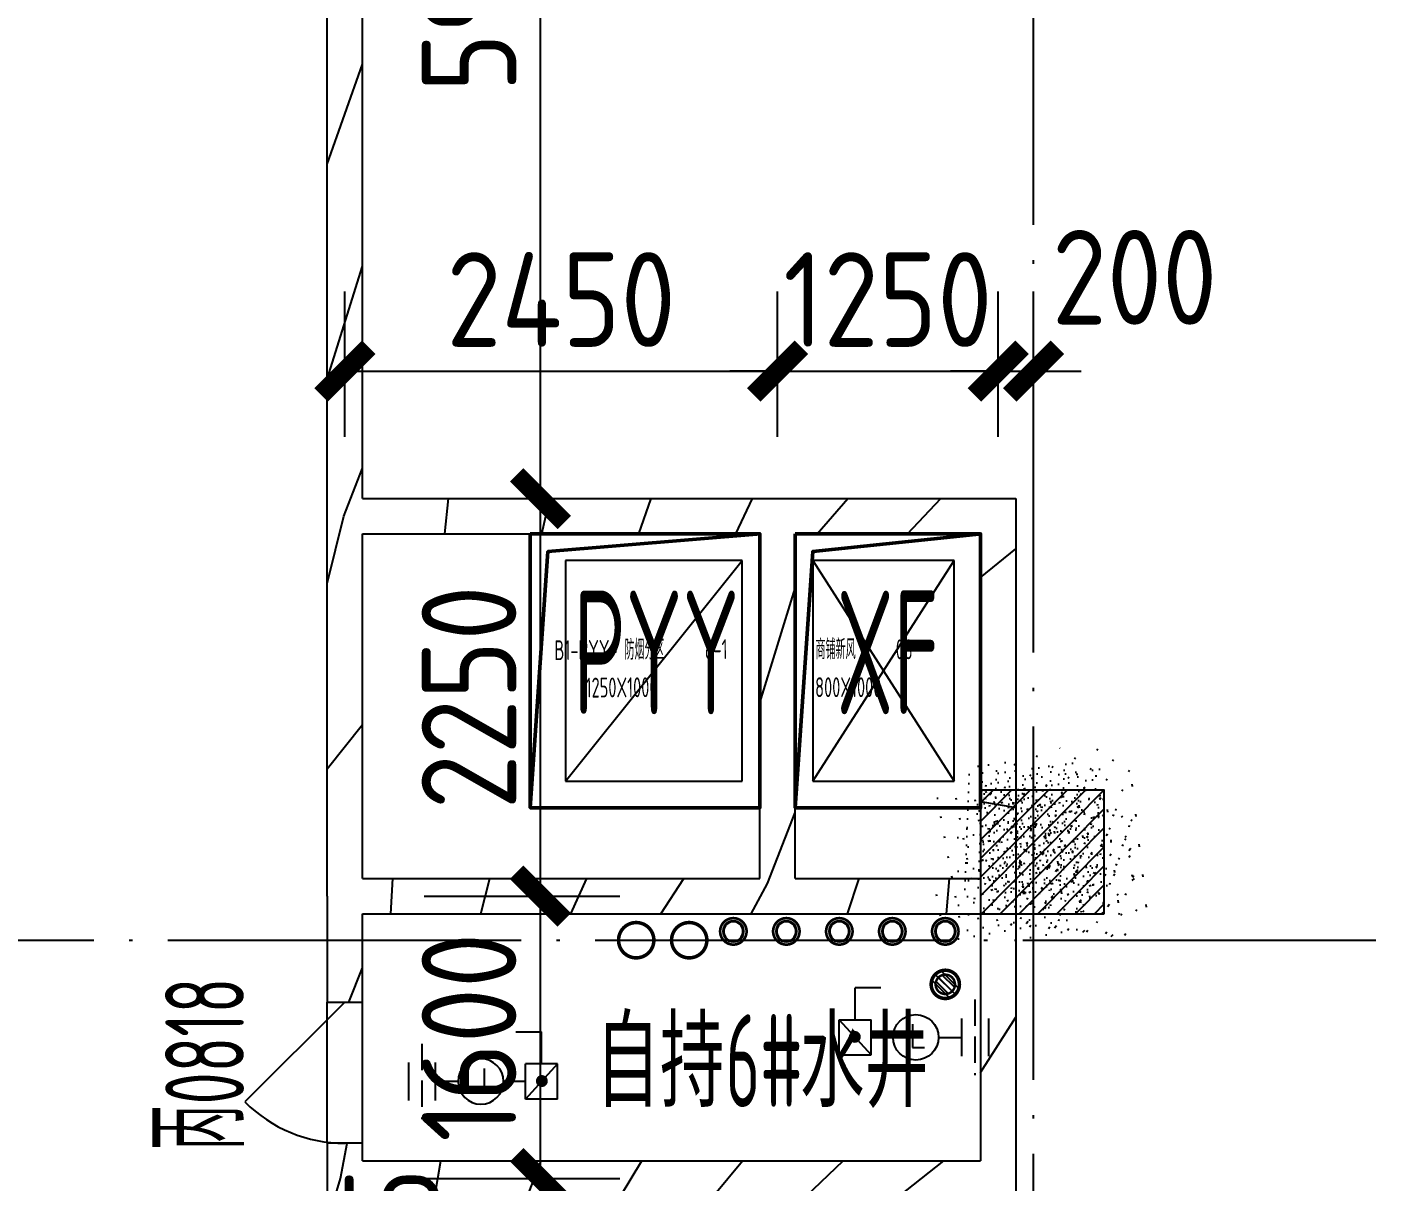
# Model space of a CAD drawing. Header units: inches. Extents: x 0 to 1813292486, y 0 to 3473589894.
# Drawn here: x 600645287 to 600652986, y 3473226050 to 3473232587 of the extents above; entities that cross this region are included whole.
import ezdxf
from ezdxf.enums import TextEntityAlignment as Align

# ---------------------------------------------------------------- set-up
doc = ezdxf.new("R2010")
doc.units = ezdxf.units.IN
doc.header["$LTSCALE"] = 1000
doc.header["$MEASUREMENT"] = 0
for name, pattern in [('AX-MALL-GIRD-200$0$DOTE', [2.4200000000000004, 2, -0.2, 0.02, -0.2]), ('PX-MALL-P02-LG$0$CONTINOUS', [0]), ('PX-MALL-P02-LG$0$DASH', [0.35, 0.25, -0.1]), ('PX-MALL-P02-LG$0$DASHED', [0.75, 0.5, -0.25])]:
    doc.linetypes.add(name, pattern=pattern)
for name, color, linetype in [('A-Anno-Note', 241, 'Continuous'), ('AX-MALL-DIM-P02$0$A-Anno-Dims', 3, 'Continuous'), ('AX-MALL-DIM-P02$0$A-Detl-Thin', 131, 'Continuous'), ('AX-MALL-GIRD-200$0$A-Grid', 222, 'AX-MALL-GIRD-200$0$DOTE'), ('AX-MALL-P02-200$0$A-Anno-Note', 241, 'Continuous'), ('AX-MALL-WALL-P02$0$A-Anno-Note', 241, 'Continuous'), ('AX-MALL-WALL-P02-QT$0$A-Accs', 181, 'Continuous'), ('AX-MALL-WALL-P02-QT$0$A-Anno-Dims', 3, 'Continuous'), ('AX-MALL-WALL-P02-QT$0$A-Detl-Thin', 131, 'Continuous'), ('AX-MALL-WALL-P02-QT$0$A-Wall', 2, 'Continuous'), ('AX-MALL-WALL-P02-QT$0$A-Wall-Patt', 13, 'Continuous'), ('AX-MALL-WALL-P02-QT$0$A-Wind', 4, 'Continuous'), ('AX-MALL-WORD-P02$0$A-Anno-Note', 241, 'Continuous'), ('AX-MALL-WORD-P02$0$A-Wind-Iden', 11, 'Continuous'), ('AX-MALL-ZTKD-P02$0$A-Anno-Note', 241, 'Continuous'), ('MX-MALL-P02-LG$0$M-AC-DUCT-FLG', 40, 'Continuous'), ('MX-MALL-P02-LG$0$M-AC-DUCT-PAD', 70, 'Continuous'), ('MX-MALL-P02-LG$0$M-VT-DUCT-EAD', 4, 'Continuous'), ('MX-MALL-P02-LG$0$M-VT-DUCT-FLG', 40, 'Continuous'), ('MX-MALL-P02-LG$0$M-VT-TEXT', 21, 'Continuous'), ('PX-MALL-P02-LG$0$P-Drain-Fldr', 4, 'Continuous'), ('PX-MALL-P02-LG$0$P-Drain-Fldr-ARCH', 161, 'Continuous'), ('PX-MALL-P02-LG$0$P-Drain-Fldr-W100', 4, 'Continuous'), ('PX-MALL-P02-LG$0$P-Drain-Fldr-W50', 4, 'Continuous'), ('PX-MALL-P02-LG$0$P-Hydt-Xz', 11, 'PX-MALL-P02-LG$0$Xz_LINE'), ('PX-MALL-P02-LG$0$P-Pipe-Risr', 7, 'Continuous'), ('PX-MALL-P02-LG$0$P-Pipe-Risr-Arch', 6, 'Continuous'), ('PX-MALL-P02-LG$0$P-Pipe-Risr-W100', 6, 'Continuous'), ('PX-MALL-P02-LG$0$P-Pipe-Risr-W50', 6, 'Continuous'), ('PX-MALL-P02-LG$0$P-Sprl-Anno', 150, 'Continuous'), ('PX-MALL-P02-LG$0$P-Sprl-Main', 140, 'PX-MALL-P02-LG$0$ZP_LINE'), ('PX-MALL-P02-LG$0$P-Sprl-Pipe', 151, 'Continuous'), ('PX-MALL-P02-LG$0$P-Stom-pipe', 4, 'PX-MALL-P02-LG$0$CONTINOUS'), ('PX-MALL-P02-LG$0$P-Wast-Pipe', 143, 'PX-MALL-P02-LG$0$DASHED'), ('PX-MALL-P02-LG$0$P-WatS', 3, 'Continuous'), ('PX-MALL-P02-LG$0$P-WatS-pipe', 61, 'Continuous'), ('PX-MALL-P02-LG$0$p-阀门', 61, 'Continuous'), ('PX-MALL-P02-LG$0$PUB_DIM', 3, 'Continuous'), ('PX-MALL-P02-LG$0$S-GJ', 8, 'Continuous'), ('SX-MALL-HOLE-R-2F$0$S-HOLE', 5, 'Continuous'), ('SX-MALL-WALL-R-BZ$0$S-COLU', 30, 'Continuous'), ('SX-MALL-WALL-R-BZ$0$S-PATT-WALL', 83, 'Continuous')]:
    doc.layers.add(name, color=color, linetype=linetype)
doc.styles.add('AX-MALL-DIM-P02$0$_TCH_DIM_T3', font='gbenor.shx')
doc.styles.add('AX-MALL-WALL-P02-QT$0$STANDARD', font='gbenor.shx', dxfattribs={"bigfont": 'gbcbig.shx'})
doc.styles.add('AX-MALL-WORD-P02$0$_TCH_WINDOW', font='gbenor.shx', dxfattribs={"bigfont": 'gbcbig.shx'})
doc.styles.add('AX-MALL-WORD-P02$0$STANDARD', font='gbenor.shx', dxfattribs={"bigfont": 'gbcbig.shx'})
doc.styles.add('MX-MALL-P02-LG$0$_THVAC_WIN', font='gbenor.shx', dxfattribs={"bigfont": 'gbcbig.shx'})
doc.styles.add('PX-MALL-P02-LG$0$jzfz', font='gbenor.shx', dxfattribs={"bigfont": 'gbcbig.shx'})
doc.styles.add('PX-MALL-P02-LG$0$Standard', font='gbenor.shx', dxfattribs={"bigfont": 'gbcbig.shx'})
doc.linetypes.add('PX-MALL-P02-LG$0$Xz_LINE', pattern='A,2,-0.2,["Xz",PX-MALL-P02-LG$0$Standard,S=0.15,R=0,X=-0.1,Y=-0.08],-0.2', length=2.4)
doc.linetypes.add('PX-MALL-P02-LG$0$ZP_LINE', pattern='A,2,-0.3,["ZP",PX-MALL-P02-LG$0$Standard,S=0.15,R=0,X=-0.15,Y=-0.08],-0.1', length=2.4)
doc.dimstyles.new('AX-MALL-DIM-P02$0$_TCH_ARCH&&180', dxfattribs={"dimtxt": 535.5, "dimasz": 270, "dimexe": 450, "dimexo": 450, "dimgap": 137.25, "dimtad": 1, "dimdec": 0, "dimzin": 0, "dimdsep": 46, "dimtxsty": 'AX-MALL-DIM-P02$0$_TCH_DIM_T3', "dimblk": 'AX-MALL-DIM-P02$0$_ArchTick', "dimcen": 0.09, "dimclrt": 7, "dimazin": 2, "dimtfac": 1, "dimtdec": 0, "dimtix": 1, "dimtmove": 2, "dimatfit": 3, "dimfxl": 500, "dimtolj": 1, "dimtzin": 0, "dimarcsym": 0})
pattern_1 = [(45, (0, 359.0227), (-353.55353201463, 353.55353201463), [])]

# ---------------------------------------------------------------- blocks, each defined once
blk = doc.blocks.new('AX-MALL-WORD-P02')
at = {"layer": 'AX-MALL-WORD-P02$0$A-Anno-Note', "style": 'AX-MALL-WORD-P02$0$STANDARD'}
for s, p in [('自持', (600452472.202071, 3473061424.639047)), ('水井', (600453556.6323752, 3473061020.656938))]:
    blk.add_text(s, height=506.3829787234042, rotation=339.5681613092015, dxfattribs=at).set_placement(p)
at = {"layer": 'AX-MALL-WORD-P02$0$A-Anno-Note', "style": 'AX-MALL-WORD-P02$0$STANDARD', "width": 0.6}
blk.add_text('6#', height=525, rotation=339.5681613092015, dxfattribs=at).set_placement((600453163.0553536, 3473061167.275927))
at = {"layer": 'AX-MALL-WORD-P02$0$A-Wind-Iden', "style": 'AX-MALL-WORD-P02$0$_TCH_WINDOW', "width": 0.7}
for s, height, p in [('0818', 446.25, (600450612.0252682, 3473062132.855625)), ('丙', 506.3829787234042, (600450521.948177, 3473061891.056976))]:
    blk.add_text(s, height=height, rotation=69.56816144878321, dxfattribs=at).set_placement(p)
blk = doc.blocks.new('AX-MALL-GIRD-200')
at = {"layer": 'AX-MALL-GIRD-200$0$A-Grid'}
for p, q in [((600223757.4145118, 3473147635.412487), (600581653.41861, 3473014308.649205)), ((600443023.064764, 3473028954.75598), (600481752.6037133, 3473132918.483062))]:
    blk.add_line(p, q, dxfattribs=at)
blk = doc.blocks.new('SX-MALL-WALL-R-BZ')
at = {"layer": 'SX-MALL-WALL-R-BZ$0$S-PATT-WALL'}
h = blk.add_hatch(dxfattribs=at)
h.set_pattern_fill('钢筋混凝土', color=256, scale=15, pattern_type=2)
h.set_pattern_definition([(24.56816130816271, (600578611.2237192, 3473080110.365553), (-31.18316059493327, 68.21004687955141), []), (29.56816130816269, (600578611.2237192, 3473080110.365553), (97.53445421719282, -46.37920051396389), [11.25, -123.75]), (334.5681613081628, (600578611.2237192, 3473080110.365553), (19.88439777927527, 112.9961142827297), [9, -99]), (80.01956130816268, (600578619.3515904, 3473080106.50062), (117.4189029658641, 66.61682168402376), [9.5610285, -105.1713168]), (25.75236130816271, (600578621.6965042, 3473080138.478197), (141.3476152528434, -79.15081592627133), [16.875, -185.625]), (76.20376130816268, (600578633.4754679, 3473080131.882288), (182.3878362876093, 87.98253897351975), [14.3415432, -157.75695]), (330.7523613081627, (600578621.6965042, 3473080138.478197), (182.3877676281842, 87.98268140648725), [13.49999999999997, -148.4999999999995]), (0.5681613081627113, (600578633.1346302, 3473080126.213644), (62.82047319493842, -87.84980448085341), [11.24999999999997, -123.7499999999997]), (305.5681613081627, (600578633.1346302, 3473080126.213644), (72.17288941707483, 89.18848104565322), [8.999999999999966, -98.99999999999973]), (51.01956130816269, (600578638.3696649, 3473080118.892823), (134.9933625472827, 1.338571315216136), [9.561028499999967, -105.1713167999997]), (17.06816130816274, (600578611.2237192, 3473080110.365553), (19.14085715648196, 46.15589493569758), [0.75, -97.8, 0.75, -100.5, 0.75, -99.375]), (347.0681613081627, (600578611.2237192, 3473080110.365553), (57.63084700165395, 41.66442755963357), [0.7499999999999979, -57.29999999999986, 0.7499999999999979, -95.54999999999973, 0.7499999999999979, -37.87499999999986]), (307.0681613081626, (600578579.8781208, 3473080122.042708), (73.85474000760384, -31.12342332406966), [0.75, -37.5, 0.75, -117, 0.75, -155.25]), (297.0681613081627, (600578565.8217986, 3473080127.2791), (87.21641676177077, -16.46683783357052), [0.75, -48.75, 0.75, -77.69999999999999, 0.75, -110.25])])
h.paths.add_polyline_path([(600455553.3716725, 3473061444.687166), (600455797.7366546, 3473062100.648869), (600455141.7749519, 3473062345.013851), (600454897.4099697, 3473061689.052148)])
at = {"layer": 'SX-MALL-WALL-R-BZ$0$S-COLU'}
blk.add_lwpolyline([(600455553.3716725, 3473061444.687166), (600455797.7366546, 3473062100.648869), (600455141.7749519, 3473062345.013851), (600454897.4099697, 3473061689.052148)], close=True, dxfattribs=at)
blk = doc.blocks.new('SX-MALL-WALL-R-2F~3F')
blk.add_blockref('SX-MALL-WALL-R-BZ', (-1.192092895507812e-06, -9.5367431640625e-07))
blk = doc.blocks.new('SX-MALL-WALL-2F~3F')
blk.add_blockref('SX-MALL-WALL-R-2F~3F', (0, 0))
blk = doc.blocks.new('MX-MALL-P02-LG')
at = {"layer": 'MX-MALL-P02-LG$0$M-AC-DUCT-FLG'}
for p, q in [((600454705.3618112, 3473063894.866424), (600455018.6662922, 3473062444.231975)), ((600454268.9957741, 3473062723.506239), (600455455.0323292, 3473063615.59216))]:
    blk.add_line(p, q, dxfattribs=at)
at = {"layer": 'MX-MALL-P02-LG$0$M-AC-DUCT-PAD'}
for p, q in [((600454705.3618112, 3473063894.866424), (600454268.9957741, 3473062723.506239)), ((600455455.0323292, 3473063615.59216), (600454705.3618112, 3473063894.866424)), ((600455018.6662922, 3473062444.231975), (600455455.0323292, 3473063615.59216)), ((600454268.9957741, 3473062723.506239), (600455018.6662922, 3473062444.231975))]:
    blk.add_line(p, q, dxfattribs=at)
at = {"layer": 'MX-MALL-P02-LG$0$M-VT-DUCT-EAD'}
for p, q in [((600453393.4382491, 3473064383.596445), (600452957.0722121, 3473063212.23626)), ((600454330.5263966, 3473064034.503615), (600453393.4382491, 3473064383.596445)), ((600453894.1603596, 3473062863.143431), (600454330.5263966, 3473064034.503615)), ((600452957.0722121, 3473063212.23626), (600453894.1603596, 3473062863.143431))]:
    blk.add_line(p, q, dxfattribs=at)
at = {"layer": 'MX-MALL-P02-LG$0$M-VT-DUCT-FLG'}
blk.add_line((600452957.0722121, 3473063212.23626), (600454330.5263966, 3473064034.503615), dxfattribs=at)
at = {"layer": 'MX-MALL-P02-LG$0$M-VT-TEXT', "style": 'MX-MALL-P02-LG$0$_THVAC_WIN', "width": 0.7}
for s, height, rotation, p in [('B1-PYY-', 112.6582278481007, 339.9243322691177, (600453137.0114071, 3473063876.836283, -17999.99999988449)), ('防烟分区', 112.6582278481007, 339.9243322691177, (600453509.8540643, 3473063740.574761, -17999.99999988449)), ('1250X1000', 112.6582278481007, 339.9243322691177, (600453229.1776142, 3473063616.35182, -17999.99999988449)), ('8-1', 112.6582278481007, 339.9243322691177, (600453935.9599583, 3473063584.847306, -17999.99999988449)), ('商铺新风', 112.6582278481012, 339.5681614603644, (600454524.5140078, 3473063365.312919, -14999.99999999999)), ('08', 112.6582278481012, 339.5681614603644, (600454949.6436181, 3473063206.939665, -14999.99999999999)), ('800X1000', 112.6582278481012, 339.5681614603644, (600454447.3567448, 3473063165.108631, -14999.99999999999))]:
    blk.add_text(s, height=height, rotation=rotation, dxfattribs=at).set_placement(p)
blk = doc.blocks.new('SX-MALL-HOLE-R-2F')
at = {"layer": 'SX-MALL-HOLE-R-2F$0$S-HOLE', "lineweight": 50, "elevation": 5999.999999999994}
for points in [[(600453258.384626, 3473064593.978444), (600454476.5994843, 3473064140.157664), (600453935.5055916, 3473062687.671027), (600452717.2907333, 3473063141.491806)], [(600454664.0170037, 3473064070.339137), (600455647.9595577, 3473063703.791666), (600455106.865665, 3473062251.305028), (600454122.923111, 3473062617.852499)]]:
    blk.add_lwpolyline(points, close=True, dxfattribs=at)
for points in [[(600452717.2907332, 3473063141.491806), (600453317.1841576, 3473064465.360346), (600454482.2551689, 3473064138.050756)], [(600454122.9231108, 3473062617.852499), (600454722.8165352, 3473063941.721039), (600455653.6152422, 3473063701.684758)]]:
    blk.add_lwpolyline(points, dxfattribs=at)
blk = doc.blocks.new('SX-MALL-NTKD-2F')
blk.add_blockref('SX-MALL-HOLE-R-2F', (0, 0))
blk = doc.blocks.new('AX-MALL-WALL-P02-QT$0$$DorLib2D$00000114')
at = {"color": 0}
blk.add_line((0.4999999999999964, 3.552713678800501e-15), (-0.2071067811864751, 0.7071067811864857), dxfattribs=at)
blk.add_arc((0.5000000000013856, -1.154631945610163e-12), 1.000000000001696, 135, 180, dxfattribs=at)
blk = doc.blocks.new('AX-MALL-WALL-P02-QT')
at = {"layer": 'AX-MALL-WALL-P02-QT$0$A-Wall-Patt'}
h = blk.add_hatch(dxfattribs=at)
h.set_pattern_fill('普通砖', color=256, scale=200, style=0)
h.set_pattern_definition(pattern_1)
h.paths.add_polyline_path([(600452340.5877848, 3473065042.598248), (600452437.969611, 3473065113.034206), (600455300.5308303, 3473072797.157009), (600455043.2946347, 3473072679.557946), (600452215.6426986, 3473065089.143958)])
h = blk.add_hatch(dxfattribs=at)
h.set_pattern_fill('普通砖', color=256, scale=200, style=0)
h.set_pattern_definition(pattern_1)
h.paths.add_polyline_path([(600451590.0381964, 3473063027.858732), (600451687.4200227, 3473063098.294691), (600452368.1510447, 3473064925.616577), (600452340.5877848, 3473065042.598248), (600452215.6426986, 3473065089.143958), (600451465.0931103, 3473063074.404442)])
h = blk.add_hatch(dxfattribs=at)
h.set_pattern_fill('普通砖', color=256, scale=200, style=0)
h.set_pattern_definition(pattern_1)
h.paths.add_polyline_path([(600452340.5877848, 3473065042.598248), (600452368.1510447, 3473064925.616577), (600454476.5993751, 3473064140.157706), (600454593.5810453, 3473064167.720966), (600454640.1267563, 3473064292.666052), (600452437.969611, 3473065113.034206)])
h = blk.add_hatch(dxfattribs=at)
h.set_pattern_fill('普通砖', color=256, scale=200, style=0)
h.set_pattern_definition(pattern_1)
h.paths.add_polyline_path([(600454593.5810453, 3473064167.720966), (600454664.0170044, 3473064070.339139), (600455647.9595585, 3473063703.791666), (600455905.1957543, 3473063821.390729), (600454640.1267563, 3473064292.666052)])
h = blk.add_hatch(dxfattribs=at)
h.set_pattern_fill('普通砖', color=256, scale=200, style=0)
h.set_pattern_definition(pattern_1)
h.paths.add_polyline_path([(600453866.3043123, 3473062215.453993), (600453983.2859825, 3473062243.017253), (600454664.0170044, 3473064070.339139), (600454593.5810453, 3473064167.720966), (600454476.5993751, 3473064140.157706), (600453795.8683532, 3473062312.835819)])
h = blk.add_hatch(dxfattribs=at)
h.set_pattern_fill('普通砖', color=256, scale=200, style=0)
h.set_pattern_definition(pattern_1)
h.paths.add_polyline_path([(600455905.1957543, 3473063821.390729), (600455647.9595585, 3473063703.791666), (600454967.2285368, 3473061876.469779), (600454994.7917968, 3473061759.48811), (600455119.7368832, 3473061712.942399)])
h = blk.add_hatch(dxfattribs=at)
h.set_pattern_fill('普通砖', color=256, scale=200, style=0)
h.set_pattern_definition(pattern_1)
h.paths.add_polyline_path([(600451465.0931103, 3473063074.404442), (600451255.6374115, 3473062512.151555), (600451443.0550407, 3473062442.332988), (600451617.6014564, 3473062910.877061), (600451590.0381964, 3473063027.858732)])
h = blk.add_hatch(dxfattribs=at)
h.set_pattern_fill('普通砖', color=256, scale=200, style=0)
h.set_pattern_definition(pattern_1)
h.paths.add_polyline_path([(600451590.0381964, 3473063027.858732), (600451617.6014564, 3473062910.877061), (600453819.7586014, 3473062090.508907), (600453866.3043123, 3473062215.453993), (600453795.8683532, 3473062312.835819), (600451687.4200227, 3473063098.294691)])
h = blk.add_hatch(dxfattribs=at)
h.set_pattern_fill('普通砖', color=256, scale=200, style=0)
h.set_pattern_definition(pattern_1)
h.paths.add_polyline_path([(600453866.3043123, 3473062215.453993), (600453819.7586014, 3473062090.508907), (600454897.4099705, 3473061689.05215), (600454994.7917968, 3473061759.48811), (600454967.2285368, 3473061876.469779), (600453983.2859825, 3473062243.017253)])
h = blk.add_hatch(dxfattribs=at)
h.set_pattern_fill('普通砖', color=256, scale=200, style=0)
h.set_pattern_definition(pattern_1)
h.paths.add_polyline_path([(600451128.8714924, 3473061598.953657), (600451163.7807752, 3473061692.66247), (600450976.363146, 3473061762.481037), (600450906.54458, 3473061575.063408), (600451031.4896661, 3473061528.517698)])
h = blk.add_hatch(dxfattribs=at)
h.set_pattern_fill('普通砖', color=256, scale=200, style=0)
h.set_pattern_definition(pattern_1)
h.paths.add_polyline_path([(600454994.7917968, 3473061759.48811), (600454897.4099705, 3473061689.05215), (600454408.6800064, 3473060377.128745), (600454436.2432666, 3473060260.147075), (600454561.188353, 3473060213.601365), (600455119.7368832, 3473061712.942399)])
h = blk.add_hatch(dxfattribs=at)
h.set_pattern_fill('普通砖', color=256, scale=200, style=0)
h.set_pattern_definition(pattern_1)
h.paths.add_polyline_path([(600451031.4896661, 3473061528.517698), (600451059.0529261, 3473061411.536027), (600454338.8614402, 3473060189.711116), (600454436.2432666, 3473060260.147076), (600454408.6800064, 3473060377.128745), (600451128.8714924, 3473061598.953657)])
h = blk.add_hatch(dxfattribs=at)
h.set_pattern_fill('普通砖', color=256, scale=200, style=0)
h.set_pattern_definition(pattern_1)
h.paths.add_polyline_path([(600450906.54458, 3473061575.063408), (600450601.0883512, 3473060755.111278), (600450788.5059805, 3473060685.292711), (600451059.0529261, 3473061411.536027), (600451031.4896661, 3473061528.517698)])
h = blk.add_hatch(dxfattribs=at)
h.set_pattern_fill('普通砖', color=256, scale=200, style=0)
h.set_pattern_definition(pattern_1)
h.paths.add_polyline_path([(600454436.2432665, 3473060260.147076), (600454338.8614402, 3473060189.711116), (600453518.4932853, 3473057987.553969), (600453546.0565454, 3473057870.572299), (600453671.0016316, 3473057824.026588), (600454561.188353, 3473060213.601365)])
at = {"layer": 'AX-MALL-WALL-P02-QT$0$A-Wall'}
for p, q in [((600452437.969611, 3473065113.034206), (600455300.5308303, 3473072797.157009)), ((600452215.6426986, 3473065089.143958), (600455043.2946347, 3473072679.557946)), ((600451465.0931103, 3473063074.404442), (600452215.6426986, 3473065089.143958)), ((600452437.969611, 3473065113.034206), (600454640.1267563, 3473064292.666052)), ((600451687.4200227, 3473063098.294691), (600452368.1510447, 3473064925.616577)), ((600452368.1510447, 3473064925.616577), (600454476.5993751, 3473064140.157706)), ((600454640.1267563, 3473064292.666052), (600455905.1957543, 3473063821.390729)), ((600453795.8683532, 3473062312.835819), (600454476.5993751, 3473064140.157706)), ((600453983.2859825, 3473062243.017253), (600454664.0170044, 3473064070.339139)), ((600454664.0170044, 3473064070.339139), (600455647.9595585, 3473063703.791666)), ((600455905.1957543, 3473063821.390729), (600455119.7368832, 3473061712.942399)), ((600455647.9595585, 3473063703.791666), (600454967.2285368, 3473061876.469779)), ((600451465.0931103, 3473063074.404442), (600451255.6374115, 3473062512.151555)), ((600451687.4200227, 3473063098.294691), (600453795.8683532, 3473062312.835819)), ((600451443.0550407, 3473062442.332988), (600451617.6014564, 3473062910.877061)), ((600451617.6014564, 3473062910.877061), (600453819.7586014, 3473062090.508907)), ((600451255.6374115, 3473062512.151555), (600451443.0550407, 3473062442.332988)), ((600453983.2859825, 3473062243.017253), (600454967.2285368, 3473061876.469779)), ((600453819.7586014, 3473062090.508907), (600454897.4099705, 3473061689.05215)), ((600450976.363146, 3473061762.481037), (600450906.54458, 3473061575.063408)), ((600451163.7807752, 3473061692.66247), (600450976.363146, 3473061762.481037)), ((600451128.8714924, 3473061598.953657), (600451163.7807752, 3473061692.66247)), ((600454897.4099705, 3473061689.05215), (600454408.6800064, 3473060377.128745)), ((600455119.7368832, 3473061712.942399), (600454561.188353, 3473060213.601365)), ((600451128.8714924, 3473061598.953657), (600454408.6800064, 3473060377.128745)), ((600450906.54458, 3473061575.063408), (600450601.0883512, 3473060755.111278)), ((600454561.188353, 3473060213.601365), (600453671.0016316, 3473057824.026588))]:
    blk.add_line(p, q, dxfattribs=at)
at = {"layer": 'AX-MALL-WALL-P02-QT$0$A-Wind'}
for p, q in [((600450976.3631461, 3473061762.481037), (600451255.6374114, 3473062512.151554)), ((600451163.7807753, 3473061692.662471), (600451443.0550406, 3473062442.332988))]:
    blk.add_line(p, q, dxfattribs=at)
at = {"layer": 'AX-MALL-WALL-P02-QT$0$A-Anno-Dims'}
blk.add_blockref('SX-MALL-NTKD-2F', (0, 0), dxfattribs=at)
at = {"layer": 'AX-MALL-WALL-P02-QT$0$A-Detl-Thin'}
for name in ['MX-MALL-P02-LG', 'SX-MALL-WALL-2F~3F']:
    blk.add_blockref(name, (0, 0), dxfattribs=at)
at = {"layer": 'AX-MALL-WALL-P02-QT$0$A-Wind'}
blk.add_blockref('AX-MALL-GIRD-200', (0, 0), dxfattribs=at)
at = {"layer": 'AX-MALL-WALL-P02-QT$0$A-Wind', "xscale": 800, "yscale": 800, "zscale": 200, "rotation": 69.56816130975686}
blk.add_blockref('AX-MALL-WALL-P02-QT$0$$DorLib2D$00000114', (600451209.7090933, 3473062102.407012), dxfattribs=at)
at = {"layer": 'AX-MALL-WALL-P02-QT$0$A-Accs', "style": 'AX-MALL-WALL-P02-QT$0$STANDARD', "width": 0.6}
for s, p in [('PYY', (600453131.5798984, 3473063552.088193, 2999.999999999999)), ('XF', (600454527.4747398, 3473063032.076405, 2999.999999999999))]:
    blk.add_text(s, height=699.9999999999998, rotation=339.5681613092246, dxfattribs=at).set_placement(p)
blk = doc.blocks.new('AX-MALL-WALL-P02')
at = {"layer": 'AX-MALL-WALL-P02$0$A-Anno-Note'}
blk.add_blockref('AX-MALL-WORD-P02', (0, 0), dxfattribs=at)
blk.add_blockref('AX-MALL-WALL-P02-QT', (0, 0), dxfattribs=at)
blk = doc.blocks.new('PX-MALL-P02-LG$0$P-Risr')
at = {"layer": 'PX-MALL-P02-LG$0$P-Pipe-Risr-W50'}
h = blk.add_hatch(color=0, dxfattribs=at)
edge = h.paths.add_edge_path()
edge.add_ellipse((0, 0), major_axis=(47.05795628796547, 47.05795628796547), ratio=0.9999999999999695, start_angle=225.0000000000009, end_angle=405.0000000000009, ccw=False)
edge.add_ellipse((0, 0), major_axis=(47.05795628796764, 47.05795628796764), ratio=0.9999999999998785, start_angle=133.9675974886221, end_angle=225.0000000000035, ccw=False)
edge.add_line((-66.53919663240958, 1.199087783927098), (-54.4367953546693, 1.199087783927098))
edge.add_ellipse((0, 0), major_axis=(-38.50196423560672, 38.50196423560672), ratio=0.9999999999999859, start_angle=43.73814098242129, end_angle=134.9999999999996)
edge.add_ellipse((0, 0), major_axis=(38.50196423561096, 38.50196423561096), ratio=0.9999999999998216, start_angle=225.0000000000051, end_angle=405.0000000000051)
edge.add_ellipse((0, 0), major_axis=(38.50196423560679, 38.50196423560679), ratio=0.9999999999999831, start_angle=45.00000000000048, end_angle=133.7381409824204)
edge.add_line((-54.43679535467527, 1.199087783927098), (-66.53919663241555, 1.199087783927098))
edge.add_ellipse((0, 0), major_axis=(-47.05795628796762, 47.05795628796762), ratio=0.9999999999998742, start_angle=-45.00000000000358, end_angle=43.967597488629224, ccw=False)
at = {"layer": 'PX-MALL-P02-LG$0$P-Pipe-Risr-Arch', "ltscale": 0.7}
blk.add_circle((0, 0), 59.29000000000001, dxfattribs=at)
at = {"layer": 'PX-MALL-P02-LG$0$P-Pipe-Risr-W100', "color": 0, "const_width": 15}
blk.add_lwpolyline([(-75, 0, 1), (75, 0, 1)], format="xyb", close=True, dxfattribs=at)
at = {"layer": 'PX-MALL-P02-LG$0$P-Pipe-Risr-W50'}
blk.add_circle((0, 0), 54.45000000000001, dxfattribs=at)
at = {"layer": 'PX-MALL-P02-LG$0$P-Pipe-Risr', "style": 'PX-MALL-P02-LG$0$jzfz', "width": 0.6, "flags": 1}
for tag, p in [('SYS-MARK', (0.3310501334344735, -45.65933377496549)), ('RANGE', (0.3337570973526454, -45.67887874227017))]:
    blk.add_attdef(tag, text='', height=0.015625, dxfattribs=at).set_placement(p, align=Align.MIDDLE)
blk = doc.blocks.new('PX-MALL-P02-LG$0$A$C5A9C1854')
at = {"layer": 'PX-MALL-P02-LG$0$P-Drain-Fldr-W50', "ltscale": 0.7}
for p, q in [((16.81565596797736, -52.36634142627008), (-52.36634142621187, 16.81565596791916)), ((38.89087296527578, -38.89087296521757), (-38.89087296527578, 38.89087296521757)), ((52.36634142632829, -16.81565596791916), (-16.81565596786095, 52.36634142627008))]:
    blk.add_line(p, q, dxfattribs=at)
at = {"layer": 'PX-MALL-P02-LG$0$P-Drain-Fldr-W50', "ltscale": 0.7, "const_width": 13.75}
blk.add_lwpolyline([(-54.99999999994179, 0, 1), (55.00000000005821, 0, 1)], format="xyb", close=True, dxfattribs=at)
blk = doc.blocks.new('PX-MALL-P02-LG$0$A$C7D2520B3')
at = {"layer": 'PX-MALL-P02-LG$0$P-Drain-Fldr', "ltscale": 0.7}
for p, q in [((78.54951213949244, -25.22348395187873), (-25.22348395179142, 78.54951213940512)), ((25.22348395196605, -78.54951213940512), (-78.54951213931781, 25.22348395187873)), ((58.33630944791366, -58.33630944788456), (-58.33630944791366, 58.33630944788456))]:
    blk.add_line(p, q, dxfattribs=at)
at = {"layer": 'PX-MALL-P02-LG$0$P-Drain-Fldr', "ltscale": 0.7, "const_width": 20}
blk.add_lwpolyline([(5.820766091346741e-11, -80, 1), (5.820766091346741e-11, 80, 1)], format="xyb", close=True, dxfattribs=at)
blk = doc.blocks.new('PX-MALL-P02-LG$0$A$C2257314B')
at = {"layer": 'PX-MALL-P02-LG$0$P-Drain-Fldr-ARCH', "ltscale": 0.7}
for p, q in [((16.81565596797736, -52.36634142627008), (-52.36634142621187, 16.81565596791916)), ((38.89087296527578, -38.89087296521757), (-38.89087296527578, 38.89087296521757)), ((52.36634142632829, -16.81565596791916), (-16.81565596786095, 52.36634142627008))]:
    blk.add_line(p, q, dxfattribs=at)
for start, end in [(0, 180), (180, 0)]:
    blk.add_arc((5.820766091346741e-11, -1.77635683940025e-15), 55, start, end, dxfattribs=at)
blk = doc.blocks.new('PX-MALL-P02-LG$0$P-Drain-Fldr')
blk.add_blockref('PX-MALL-P02-LG$0$A$C2257314B', (0, 0))
at = {"layer": 'PX-MALL-P02-LG$0$P-Drain-Fldr-W100'}
blk.add_blockref('PX-MALL-P02-LG$0$A$C7D2520B3', (0, 0), dxfattribs=at)
at = {"layer": 'PX-MALL-P02-LG$0$P-Drain-Fldr-W50'}
blk.add_blockref('PX-MALL-P02-LG$0$A$C5A9C1854', (0, 0), dxfattribs=at)
blk = doc.blocks.new('PX-MALL-P02-LG$0$gb-slzsq')
at = {"linetype": 'Continuous'}
for p, q in [((-25.92897034189082, 103.3586355632433), (-25.91524431816651, -79.67964445479447)), ((-25.91524431816651, -79.67964445479447), (67.79176270062453, -79.67261737497756))]:
    blk.add_line(p, q, dxfattribs=at)
blk.add_circle((0, 0), 180, dxfattribs=at)
blk = doc.blocks.new('PX-MALL-P02-LG$0$A$C573B230E')
at = {"ltscale": 0.7}
for p, q in [((-75.23320203775074, 387.9711374800263), (124.7667979622493, 387.9711374800263)), ((124.7667979621256, 137.9711374800263), (124.7667979622493, 387.9711374800263)), ((249.5335959242584, 137.9711374800245), (-7.275957614183426e-12, -137.971137479979)), ((249.5335959242584, 137.9711374800245), (0, 137.9711374800263)), ((-7.275957614183426e-12, -137.971137479979), (0, 137.9711374800263)), ((249.5335959242657, -137.971137479979), (249.5335959242584, 137.9711374800245)), ((249.5335959242657, -137.971137479979), (-7.275957614183426e-12, -137.971137479979))]:
    blk.add_line(p, q, dxfattribs=at)
at = {"ltscale": 0.7, "const_width": 46.54269288080815}
blk.add_lwpolyline([(128.0441803465365, 26.73703426584143, 1), (128.0441803465292, -19.80565861495961, 1)], format="xyb", close=True, dxfattribs=at)
blk = doc.blocks.new('PX-MALL-P02-LG$0$A$C7B375D87')
at = {"layer": 'PX-MALL-P02-LG$0$P-Sprl-Main'}
for p, q in [((212.1035579238669, 0.004582626643241383), (358.0505296758201, 0.01042504722136073)), ((660.4505295878917, 0.01646593959594611), (813.1948151011311, 0.02258046424685745))]:
    blk.add_line(p, q, dxfattribs=at)
at = {"layer": 'PX-MALL-P02-LG$0$PUB_DIM', "linetype": 'PX-MALL-P02-LG$0$DASH', "ltscale": 0.7}
blk.add_line((902.7935677767673, 251.0224261982657), (902.8064108404797, -250.977265251975), dxfattribs=at)
at = {"layer": 'PX-MALL-P02-LG$0$S-GJ'}
for p, q in [((813.1899823079002, 125.7669458962482), (813.1980567343126, -125.7217850314846)), ((992.4025260080234, 125.771411617563), (992.4095191829838, -125.7173193371127))]:
    blk.add_line(p, q, dxfattribs=at)
at = {"layer": 'PX-MALL-P02-LG$0$P-Sprl-Anno', "ltscale": 0.7, "xscale": 0.8399999999674037, "yscale": 0.8399999999674037, "zscale": 0.8399999999674037}
blk.add_blockref('PX-MALL-P02-LG$0$gb-slzsq', (509.2505296627642, 0.01189833212265512), dxfattribs=at)
at = {"layer": 'PX-MALL-P02-LG$0$p-阀门', "ltscale": 0.7, "extrusion": (0, 0, -1), "xscale": 0.8499999996513343, "yscale": 0.8499999996513343, "zscale": -0.8499999996407981, "rotation": 359.9987617923064}
blk.add_blockref('PX-MALL-P02-LG$0$A$C573B230E', (-212.1035563964688, 0.004583727437420748), dxfattribs=at)
blk = doc.blocks.new('PX-MALL-P02-LG$0$20220509195141')
at = {"layer": 'PX-MALL-P02-LG$0$P-Stom-pipe', "ltscale": 0.7, "const_width": 20}
blk.add_lwpolyline([(-140.3634262084961, -72.80864715576172, 1), (-283.853928565979, 66.5128356218338, 1)], format="xyb", close=True, dxfattribs=at)
blk = doc.blocks.new('PX-MALL-P02-LG$0$A$C3A6D0A61')
at = {"layer": 'PX-MALL-P02-LG$0$P-Stom-pipe'}
blk.add_blockref('PX-MALL-P02-LG$0$20220509195141', (424.217351436615, 6.295813858509064), dxfattribs=at)
blk = doc.blocks.new('PX-MALL-P02-LG')
at = {"layer": 'PX-MALL-P02-LG$0$P-Drain-Fldr', "xscale": -1, "rotation": 69.56816148807512}
blk.add_blockref('PX-MALL-P02-LG$0$P-Drain-Fldr', (600454570.3551363, 3473061384.034936), dxfattribs=at)
at = {"layer": 'PX-MALL-P02-LG$0$P-Hydt-Xz', "rotation": 23.7178967193095}
for p in [(600452824.7970626, 3473062141.020716), (600453105.9235064, 3473062036.292868)]:
    blk.add_blockref('PX-MALL-P02-LG$0$A$C3A6D0A61', p, dxfattribs=at)
at = {"layer": 'PX-MALL-P02-LG$0$P-Sprl-Pipe', "ltscale": 0.7, "xscale": -1.000000000000001, "rotation": 159.5681613098035}
for p in [(600453550.5771292, 3473062084.072895), (600453831.7035736, 3473061979.345046), (600454112.8300176, 3473061874.617197)]:
    blk.add_blockref('PX-MALL-P02-LG$0$P-Risr', p, dxfattribs=at)
at = {"layer": 'PX-MALL-P02-LG$0$P-Wast-Pipe', "ltscale": 0.7, "xscale": -1.000000000000001, "rotation": 159.5681613098035}
blk.add_blockref('PX-MALL-P02-LG$0$P-Risr', (600454675.0829083, 3473061665.1615), dxfattribs=at)
at = {"layer": 'PX-MALL-P02-LG$0$P-WatS'}
for p, xscale, yscale, zscale, rotation in [((600452320.0557851, 3473061635.413054), -0.8502552494747232, 0.8502552494747232, 0.850255249474723, 339.5693994066402), ((600453903.3743182, 3473061312.364307), 0.8502552494747231, 0.8502552494747231, 0.8502552494747231, 339.5669232570841)]:
    blk.add_blockref('PX-MALL-P02-LG$0$A$C7B375D87', p, dxfattribs=dict(at, xscale=xscale, yscale=yscale, zscale=zscale, rotation=rotation))
at = {"layer": 'PX-MALL-P02-LG$0$P-WatS-pipe', "ltscale": 0.7, "xscale": -1.000000000000001, "rotation": 159.5681613098035}
blk.add_blockref('PX-MALL-P02-LG$0$P-Risr', (600454393.9564633, 3473061769.889348), dxfattribs=at)
blk = doc.blocks.new('AX-MALL-ZTKD-P02')
at = {"layer": 'AX-MALL-ZTKD-P02$0$A-Anno-Note'}
blk.add_blockref('AX-MALL-GIRD-200', (0, 0), dxfattribs=at)
blk = doc.blocks.new('AX-MALL-DIM-P02$0$_ArchTick')
at = {"color": 0, "linetype": 'ByBlock', "const_width": 0.4}
blk.add_lwpolyline([(-0.5, -0.5), (0.5, 0.5)], dxfattribs=at)
blk = doc.blocks.new('*D844')
at = {"layer": 'AX-MALL-DIM-P02$0$A-Anno-Dims', "color": 0, "lineweight": -2, "transparency": 16777216}
for p, q in [((600451421.94306, 3473061383.062352), (600452460.2935379, 3473060996.246331)), ((600451733.1476431, 3473060333.385974), (600452038.6038718, 3473061153.338105)), ((600451116.4868314, 3473060563.110221), (600452154.8373091, 3473060176.2942))]:
    blk.add_line(p, q, dxfattribs=at)
at = {"layer": 'AX-MALL-DIM-P02$0$A-Anno-Dims', "color": 0, "lineweight": -2, "transparency": 16777216, "xscale": 270, "yscale": 270, "zscale": 270}
for p, rotation in [((600452038.6038718, 3473061153.338105), 69.56816131953734), ((600451733.1476431, 3473060333.385974), 249.5681613195374)]:
    blk.add_blockref('AX-MALL-DIM-P02$0$_ArchTick', p, dxfattribs=dict(at, rotation=rotation))
at = {"layer": 'AX-MALL-DIM-P02$0$A-Anno-Dims', "color": 7, "transparency": 16777216, "insert": (600451097.3160816, 3473061037.123657), "char_height": 535.5, "attachment_point": 5, "rotation": 69.56816131953732, "style": 'AX-MALL-DIM-P02$0$_TCH_DIM_T3'}
blk.add_mtext('\\A1;875', dxfattribs=at)
blk = doc.blocks.new('*D845')
at = {"layer": 'AX-MALL-DIM-P02$0$A-Anno-Dims', "color": 0, "lineweight": -2, "transparency": 16777216}
for p, q in [((600451980.4915898, 3473062882.403386), (600453018.8420675, 3473062495.587365)), ((600452038.6038717, 3473061153.338105), (600452597.1524013, 3473062652.679139)), ((600451421.94306, 3473061383.062352), (600452460.2935379, 3473060996.246331))]:
    blk.add_line(p, q, dxfattribs=at)
at = {"layer": 'AX-MALL-DIM-P02$0$A-Anno-Dims', "color": 0, "lineweight": -2, "transparency": 16777216, "xscale": 270, "yscale": 270, "zscale": 270}
for p, rotation in [((600452597.1524013, 3473062652.679139), 69.56816132379747), ((600452038.6038717, 3473061153.338105), 249.5681613237975)]:
    blk.add_blockref('AX-MALL-DIM-P02$0$_ArchTick', p, dxfattribs=dict(at, rotation=rotation))
at = {"layer": 'AX-MALL-DIM-P02$0$A-Anno-Dims', "color": 7, "transparency": 16777216, "insert": (600451938.3574364, 3473062044.391219), "char_height": 535.5, "attachment_point": 5, "rotation": 69.56816132379747, "style": 'AX-MALL-DIM-P02$0$_TCH_DIM_T3'}
blk.add_mtext('\\A1;1600', dxfattribs=at)
blk = doc.blocks.new('*D846')
at = {"layer": 'AX-MALL-DIM-P02$0$A-Anno-Dims', "color": 0, "lineweight": -2, "transparency": 16777216}
for p, q in [((600452765.9504607, 3473064990.851716), (600453804.3009385, 3473064604.035695)), ((600452597.1524014, 3473062652.679139), (600453382.6112723, 3473064761.127469)), ((600451980.4915898, 3473062882.403386), (600453018.8420676, 3473062495.587365))]:
    blk.add_line(p, q, dxfattribs=at)
at = {"layer": 'AX-MALL-DIM-P02$0$A-Anno-Dims', "color": 0, "lineweight": -2, "transparency": 16777216, "xscale": 270, "yscale": 270, "zscale": 270}
for p, rotation in [((600453382.6112723, 3473064761.127469), 69.56816132161266), ((600452597.1524014, 3473062652.679139), 249.5681613216126)]:
    blk.add_blockref('AX-MALL-DIM-P02$0$_ArchTick', p, dxfattribs=dict(at, rotation=rotation))
at = {"layer": 'AX-MALL-DIM-P02$0$A-Anno-Dims', "color": 7, "transparency": 16777216, "insert": (600452610.3611377, 3473063848.285901), "char_height": 535.5, "attachment_point": 5, "rotation": 69.56816132161265, "style": 'AX-MALL-DIM-P02$0$_TCH_DIM_T3'}
blk.add_mtext('\\A1;2250', dxfattribs=at)
blk = doc.blocks.new('*D847')
at = {"layer": 'AX-MALL-DIM-P02$0$A-Anno-Dims', "color": 0, "lineweight": -2, "transparency": 16777216}
for p, q in [((600454825.598166, 3473070519.671781), (600455863.9486439, 3473070132.85576)), ((600453382.6112721, 3473064761.127468), (600455442.2589779, 3473070289.947534)), ((600452765.9504602, 3473064990.851715), (600453804.3009381, 3473064604.035693))]:
    blk.add_line(p, q, dxfattribs=at)
at = {"layer": 'AX-MALL-DIM-P02$0$A-Anno-Dims', "color": 0, "lineweight": -2, "transparency": 16777216, "xscale": 270, "yscale": 270, "zscale": 270}
for p, rotation in [((600455442.2589779, 3473070289.947534), 69.56816132175052), ((600453382.6112721, 3473064761.127468), 249.5681613217506)]:
    blk.add_blockref('AX-MALL-DIM-P02$0$_ArchTick', p, dxfattribs=dict(at, rotation=rotation))
at = {"layer": 'AX-MALL-DIM-P02$0$A-Anno-Dims', "color": 7, "transparency": 16777216, "insert": (600454032.914425, 3473067666.920098), "char_height": 535.5, "attachment_point": 5, "rotation": 69.56816132175052, "style": 'AX-MALL-DIM-P02$0$_TCH_DIM_T3'}
blk.add_mtext('\\A1;5900', dxfattribs=at)
blk = doc.blocks.new('*D848')
at = {"layer": 'AX-MALL-DIM-P02$0$A-Anno-Dims', "color": 0, "lineweight": -2, "transparency": 16777216}
for p, q in [((600452466.4432875, 3473065475.924341), (600452753.5399038, 3473066246.592804)), ((600452596.4481293, 3473065824.903138), (600454892.3140888, 3473064969.6257)), ((600454762.3092473, 3473064620.646904), (600455049.4058633, 3473065391.315366))]:
    blk.add_line(p, q, dxfattribs=at)
at = {"layer": 'AX-MALL-DIM-P02$0$A-Anno-Dims', "color": 0, "lineweight": -2, "transparency": 16777216, "xscale": 270, "yscale": 270, "zscale": 270}
for p, rotation in [((600452596.4481293, 3473065824.903138), 159.5681613062635), ((600454892.3140888, 3473064969.6257), 339.5681613062635)]:
    blk.add_blockref('AX-MALL-DIM-P02$0$_ArchTick', p, dxfattribs=dict(at, rotation=rotation))
at = {"layer": 'AX-MALL-DIM-P02$0$A-Anno-Dims', "color": 7, "transparency": 16777216, "insert": (600453885.763706, 3473065776.785118), "char_height": 535.5, "attachment_point": 5, "rotation": 339.5681613062635, "style": 'AX-MALL-DIM-P02$0$_TCH_DIM_T3'}
blk.add_mtext('\\A1;2450', dxfattribs=at)
blk = doc.blocks.new('*D849')
at = {"layer": 'AX-MALL-DIM-P02$0$A-Anno-Dims', "color": 0, "lineweight": -2, "transparency": 16777216}
for p, q in [((600454762.309247, 3473064620.646904), (600455049.405863, 3473065391.315367)), ((600454892.3140888, 3473064969.6257), (600454639.3002892, 3473065063.880765)), ((600454892.3140888, 3473064969.6257), (600456063.674273, 3473064533.259661)), ((600455933.6694312, 3473064184.280864), (600456220.7660472, 3473064954.949327)), ((600456063.674273, 3473064533.259661), (600456316.6880727, 3473064439.004596))]:
    blk.add_line(p, q, dxfattribs=at)
at = {"layer": 'AX-MALL-DIM-P02$0$A-Anno-Dims', "color": 0, "lineweight": -2, "transparency": 16777216, "xscale": 270, "yscale": 270, "zscale": 270}
for p, rotation in [((600454892.3140888, 3473064969.6257), 339.5681613144054), ((600456063.674273, 3473064533.259661), 159.5681613144054)]:
    blk.add_blockref('AX-MALL-DIM-P02$0$_ArchTick', p, dxfattribs=dict(at, rotation=rotation))
at = {"layer": 'AX-MALL-DIM-P02$0$A-Anno-Dims', "color": 7, "transparency": 16777216, "insert": (600455619.3767779, 3473065130.96338), "char_height": 535.5, "attachment_point": 5, "rotation": 339.5681613144054, "style": 'AX-MALL-DIM-P02$0$_TCH_DIM_T3'}
blk.add_mtext('\\A1;1250', dxfattribs=at)
blk = doc.blocks.new('*D850')
at = {"layer": 'AX-MALL-DIM-P02$0$A-Anno-Dims', "color": 0, "lineweight": -2, "transparency": 16777216}
for p, q in [((600455933.6694311, 3473064184.280864), (600456220.7660474, 3473064954.949327)), ((600456121.0870591, 3473064114.462297), (600456408.1836756, 3473064885.13076)), ((600456063.6742729, 3473064533.25966), (600455810.6604733, 3473064627.514725)), ((600456063.6742729, 3473064533.25966), (600456251.0919012, 3473064463.441094)), ((600456251.0919012, 3473064463.441094), (600456504.1057007, 3473064369.186029))]:
    blk.add_line(p, q, dxfattribs=at)
at = {"layer": 'AX-MALL-DIM-P02$0$A-Anno-Dims', "color": 0, "lineweight": -2, "transparency": 16777216, "xscale": 270, "yscale": 270, "zscale": 270}
for p, rotation in [((600456063.6742729, 3473064533.25966), 339.5681612986256), ((600456251.0919012, 3473064463.441094), 159.5681612986257)]:
    blk.add_blockref('AX-MALL-DIM-P02$0$_ArchTick', p, dxfattribs=dict(at, rotation=rotation))
at = {"layer": 'AX-MALL-DIM-P02$0$A-Anno-Dims', "color": 7, "transparency": 16777216, "insert": (600456972.4277602, 3473064761.371255), "char_height": 535.5, "attachment_point": 5, "rotation": 339.5681612986257, "style": 'AX-MALL-DIM-P02$0$_TCH_DIM_T3'}
blk.add_mtext('\\A1;200', dxfattribs=at)
blk = doc.blocks.new('AX-MALL-DIM-P02')
at = {"layer": 'AX-MALL-DIM-P02$0$A-Detl-Thin'}
blk.add_blockref('AX-MALL-ZTKD-P02', (-2.384185791015625e-06, 9.5367431640625e-07), dxfattribs=at)
at = {"layer": 'AX-MALL-DIM-P02$0$A-Anno-Dims'}
for p1, p2, distance, picture, middle in [((600452344.2607942, 3473065147.94349), (600454403.9084997, 3473070676.763556), -1108.0606257484662, '*D847', (600454032.914425, 3473067666.920098)), ((600452309.3515133, 3473065054.234675), (600454605.2174727, 3473064198.957237), 822.4076527013058, '*D848', (600453885.763706, 3473065776.785118)), ((600454605.2174728, 3473064198.957237), (600455776.577657, 3473063762.591197), 822.4076535533677, '*D849', (600455619.3767779, 3473065130.96338)), ((600451558.8019235, 3473063039.49516), (600452344.2607942, 3473065147.94349), -1108.0606254155457, '*D846', (600452610.3611377, 3473063848.285901)), ((600451000.2533938, 3473061540.154126), (600451558.8019235, 3473063039.49516), -1108.0606250804165, '*D845', (600451938.3574364, 3473062044.391219))]:
    dim = blk.add_aligned_dim(p1=p1, p2=p2, distance=distance, dimstyle='AX-MALL-DIM-P02$0$_TCH_ARCH&&180', dxfattribs=at)
    dim.commit()
    dim.dimension.update_dxf_attribs({"geometry": picture, "text_midpoint": middle})
for base, p1, p2, angle, picture, middle in [((600456251.0919012, 3473064463.441094), (600455776.5776569, 3473063762.591197), (600455963.9952848, 3473063692.772632), 339.56816155464526, '*D850', (600456972.4277602, 3473064761.371255)), ((600452038.6038718, 3473061153.338105), (600450694.7971652, 3473060720.201995), (600451000.2533938, 3473061540.154126), 69.56816131953732, '*D844', (600451097.3160816, 3473061037.123657))]:
    dim = blk.add_linear_dim(base=base, p1=p1, p2=p2, angle=angle, dimstyle='AX-MALL-DIM-P02$0$_TCH_ARCH&&180', dxfattribs=at)
    dim.commit()
    dim.dimension.update_dxf_attribs({"geometry": picture, "text_midpoint": middle, "dimtype": 129})
blk = doc.blocks.new('AX-MALL-P02-200')
at = {"layer": 'AX-MALL-P02-200$0$A-Anno-Note'}
blk.add_blockref('AX-MALL-WALL-P02', (0, 0), dxfattribs=at)
for name in ['AX-MALL-DIM-P02', 'PX-MALL-P02-LG']:
    blk.add_blockref(name, (0, 0), dxfattribs=at)

msp = doc.modelspace()

# ---------------------------------------------------------------- block references
at = {"layer": 'A-Anno-Note', "rotation": 20.43183869077545}
msp.add_blockref('AX-MALL-P02-200', (1250392458.527329, 9048125.682563305), dxfattribs=at)

doc.saveas('drawing.dxf')
